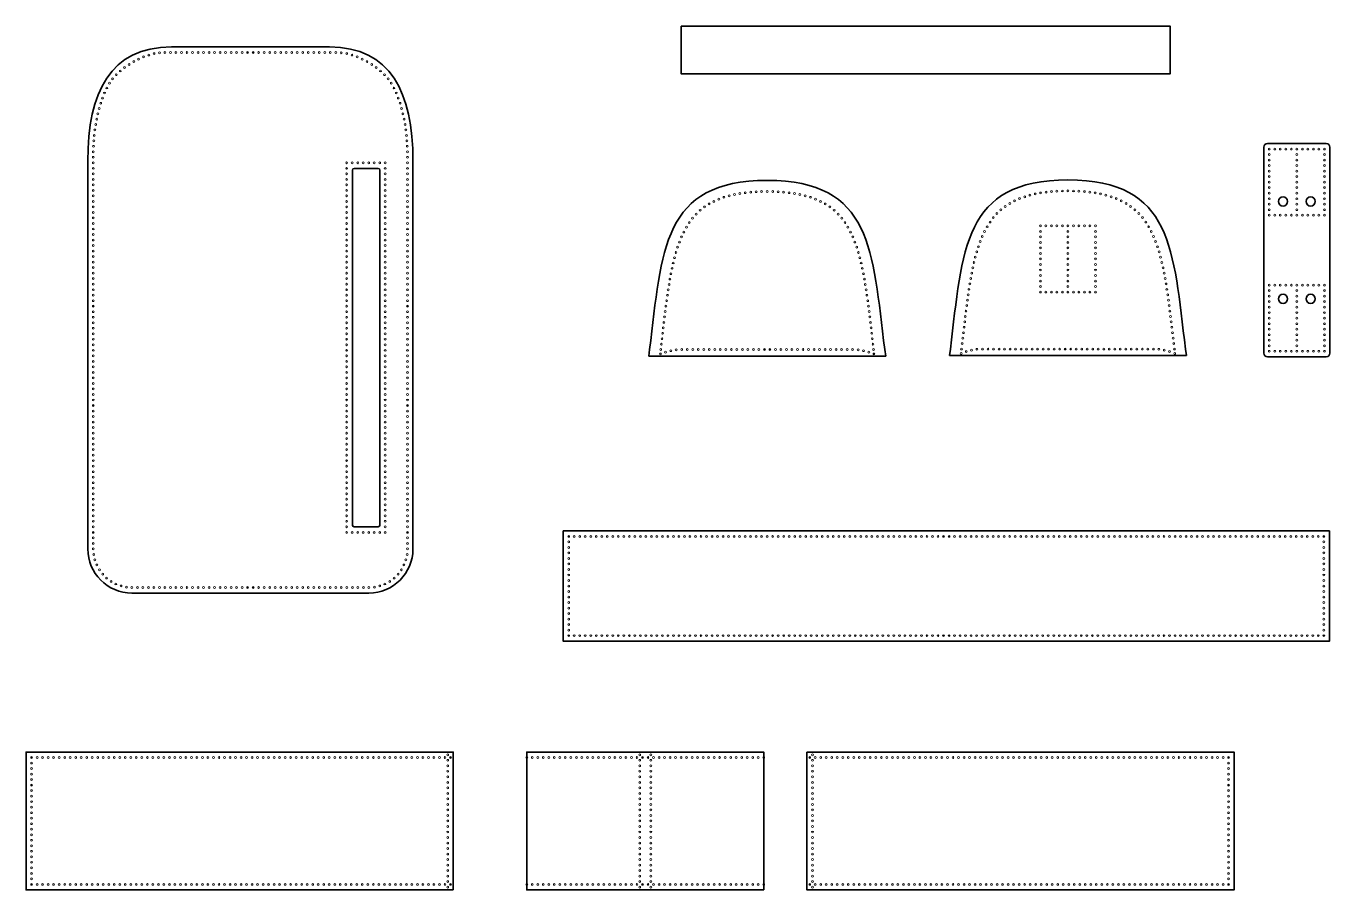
# Model space of a CAD drawing. Header units: millimetres. Extents: x -345 to 1186, y -172 to 857.
# Drawn here: x -345 to 365, y 366 to 836 of the extents above; entities that cross this region are included whole.
import ezdxf

# ---------------------------------------------------------------- set-up
doc = ezdxf.new("R2010")
doc.units = ezdxf.units.MM
doc.header["$MEASUREMENT"] = 0
doc.layers.add('Layer 1', color=7, linetype='Continuous', lineweight=0)

msp = doc.modelspace()

# ---------------------------------------------------------------- hatches: boundary and pattern name
at = {"layer": 'Layer 1', "true_color": 0xed1c24, "transparency": 33554687}
h = msp.add_hatch(color=240, dxfattribs=at)
h.dxf.hatch_style = 2
edge = h.paths.add_edge_path()
edge.add_arc((-224.06, 821.89), 0.5, 0, 360)
h = msp.add_hatch(color=240, dxfattribs=at)
h.dxf.hatch_style = 2
edge = h.paths.add_edge_path()
edge.add_arc((-221.06, 821.89), 0.5, 0, 360)
h = msp.add_hatch(color=240, dxfattribs=at)
h.dxf.hatch_style = 2
edge = h.paths.add_edge_path()
edge.add_arc((-308.06, 683.89), 0.5, 0, 360)
h = msp.add_hatch(color=240, dxfattribs=at)
h.dxf.hatch_style = 2
edge = h.paths.add_edge_path()
edge.add_arc((-137.06, 683.89), 0.5, 0, 360)
h = msp.add_hatch(color=240, dxfattribs=at)
h.dxf.hatch_style = 2
edge = h.paths.add_edge_path()
edge.add_arc((57.22, 660.31), 0.5, 0, 360)
h = msp.add_hatch(color=240, dxfattribs=at)
h.dxf.hatch_style = 2
edge = h.paths.add_edge_path()
edge.add_arc((60.22, 660.31), 0.5, 0, 360)
h = msp.add_hatch(color=240, dxfattribs=at)
h.dxf.hatch_style = 2
edge = h.paths.add_edge_path()
edge.add_arc((220.91, 660.59), 0.5, 0, 360)
h = msp.add_hatch(color=240, dxfattribs=at)
h.dxf.hatch_style = 2
edge = h.paths.add_edge_path()
edge.add_arc((223.91, 660.59), 0.5, 0, 360)
h = msp.add_hatch(color=240, dxfattribs=at)
h.dxf.hatch_style = 2
edge = h.paths.add_edge_path()
edge.add_arc((116.83, 657.92), 0.5, 0, 360)
at = {"layer": 'Layer 1', "true_color": 0x2e3192, "transparency": 33554687}
h = msp.add_hatch(color=177, dxfattribs=at)
h.dxf.hatch_style = 2
edge = h.paths.add_edge_path()
edge.add_arc((-308.06, 629.89), 0.5, 0, 360)
h = msp.add_hatch(color=177, dxfattribs=at)
h.dxf.hatch_style = 2
edge = h.paths.add_edge_path()
edge.add_arc((-137.06, 629.89), 0.5, 0, 360)
at = {"layer": 'Layer 1', "true_color": 0xed1c24, "transparency": 33554687}
h = msp.add_hatch(color=240, dxfattribs=at)
h.dxf.hatch_style = 2
edge = h.paths.add_edge_path()
edge.add_arc((-308.06, 560.89), 0.5, 0, 360)
h = msp.add_hatch(color=240, dxfattribs=at)
h.dxf.hatch_style = 2
edge = h.paths.add_edge_path()
edge.add_arc((-137.06, 560.89), 0.5, 0, 360)
h = msp.add_hatch(color=240, dxfattribs=at)
h.dxf.hatch_style = 2
edge = h.paths.add_edge_path()
edge.add_arc((-49.3, 558.7), 0.5, 0, 360)
h = msp.add_hatch(color=240, dxfattribs=at)
h.dxf.hatch_style = 2
edge = h.paths.add_edge_path()
edge.add_arc((154.7, 558.7), 0.5, 0, 360)
h = msp.add_hatch(color=240, dxfattribs=at)
h.dxf.hatch_style = 2
edge = h.paths.add_edge_path()
edge.add_arc((157.7, 558.7), 0.5, 0, 360)
h = msp.add_hatch(color=240, dxfattribs=at)
h.dxf.hatch_style = 2
edge = h.paths.add_edge_path()
edge.add_arc((361.7, 558.7), 0.5, 0, 360)
h = msp.add_hatch(color=240, dxfattribs=at)
h.dxf.hatch_style = 2
edge = h.paths.add_edge_path()
edge.add_arc((-224.06, 530.89), 0.5, 0, 360)
h = msp.add_hatch(color=240, dxfattribs=at)
h.dxf.hatch_style = 2
edge = h.paths.add_edge_path()
edge.add_arc((-221.06, 530.89), 0.5, 0, 360)
at = {"layer": 'Layer 1', "true_color": 0x00a651, "transparency": 33554687}
h = msp.add_hatch(color=114, dxfattribs=at)
h.dxf.hatch_style = 2
edge = h.paths.add_edge_path()
edge.add_arc((-49.3, 504.7), 0.5, 0, 360)
at = {"layer": 'Layer 1', "true_color": 0xed1c24, "transparency": 33554687}
h = msp.add_hatch(color=240, dxfattribs=at)
h.dxf.hatch_style = 2
edge = h.paths.add_edge_path()
edge.add_arc((154.7, 504.7), 0.5, 0, 360)
h = msp.add_hatch(color=240, dxfattribs=at)
h.dxf.hatch_style = 2
edge = h.paths.add_edge_path()
edge.add_arc((157.7, 504.7), 0.5, 0, 360)
at = {"layer": 'Layer 1', "true_color": 0x00a651, "transparency": 33554687}
h = msp.add_hatch(color=114, dxfattribs=at)
h.dxf.hatch_style = 2
edge = h.paths.add_edge_path()
edge.add_arc((361.7, 504.7), 0.5, 0, 360)
at = {"layer": 'Layer 1', "true_color": 0xed1c24, "transparency": 33554687}
h = msp.add_hatch(color=240, dxfattribs=at)
h.dxf.hatch_style = 2
edge = h.paths.add_edge_path()
edge.add_arc((-341.64, 438.41), 0.5, 0, 360)
h = msp.add_hatch(color=240, dxfattribs=at)
h.dxf.hatch_style = 2
edge = h.paths.add_edge_path()
edge.add_arc((-113.64, 438.41), 0.5, 0, 360)
h = msp.add_hatch(color=240, dxfattribs=at)
h.dxf.hatch_style = 2
edge = h.paths.add_edge_path()
edge.add_arc((-9.14, 438.41), 0.5, 0, 360)
h = msp.add_hatch(color=240, dxfattribs=at)
h.dxf.hatch_style = 2
edge = h.paths.add_edge_path()
edge.add_arc((-6.14, 438.41), 0.5, 0, 360)
h = msp.add_hatch(color=240, dxfattribs=at)
h.dxf.hatch_style = 2
edge = h.paths.add_edge_path()
edge.add_arc((81.86, 438.41), 0.5, 0, 360)
h = msp.add_hatch(color=240, dxfattribs=at)
h.dxf.hatch_style = 2
edge = h.paths.add_edge_path()
edge.add_arc((309.86, 438.41), 0.5, 0, 360)
at = {"layer": 'Layer 1', "true_color": 0x00a651, "transparency": 33554687}
h = msp.add_hatch(color=114, dxfattribs=at)
h.dxf.hatch_style = 2
edge = h.paths.add_edge_path()
edge.add_arc((-341.64, 423.41), 0.5, 0, 360)
h = msp.add_hatch(color=114, dxfattribs=at)
h.dxf.hatch_style = 2
edge = h.paths.add_edge_path()
edge.add_arc((309.86, 423.41), 0.5, 0, 360)
at = {"layer": 'Layer 1', "true_color": 0xed1c24, "transparency": 33554687}
h = msp.add_hatch(color=240, dxfattribs=at)
h.dxf.hatch_style = 2
edge = h.paths.add_edge_path()
edge.add_arc((-341.64, 369.41), 0.5, 0, 360)
h = msp.add_hatch(color=240, dxfattribs=at)
h.dxf.hatch_style = 2
edge = h.paths.add_edge_path()
edge.add_arc((-113.64, 369.41), 0.5, 0, 360)
h = msp.add_hatch(color=240, dxfattribs=at)
h.dxf.hatch_style = 2
edge = h.paths.add_edge_path()
edge.add_arc((-9.14, 369.41), 0.5, 0, 360)
h = msp.add_hatch(color=240, dxfattribs=at)
h.dxf.hatch_style = 2
edge = h.paths.add_edge_path()
edge.add_arc((-6.14, 369.41), 0.5, 0, 360)
h = msp.add_hatch(color=240, dxfattribs=at)
h.dxf.hatch_style = 2
edge = h.paths.add_edge_path()
edge.add_arc((81.86, 369.41), 0.5, 0, 360)
h = msp.add_hatch(color=240, dxfattribs=at)
h.dxf.hatch_style = 2
edge = h.paths.add_edge_path()
edge.add_arc((309.86, 369.41), 0.5, 0, 360)

# ---------------------------------------------------------------- linework, layer by layer
at = {"layer": 'Layer 1', "color": 250, "lineweight": 35, "true_color": 0x231f20}
for p, q in [((-265.56, 824.89), (-222.56, 824.89)), ((-179.56, 824.89), (-222.56, 824.89)), ((-311.06, 762.79), (-311.06, 632.89)), ((-134.06, 762.79), (-134.06, 632.89)), ((-5.28, 660.31), (-5.78, 656.72)), ((122.71, 660.31), (123.22, 656.72)), ((158.41, 660.59), (157.91, 657.01)), ((286.41, 660.59), (286.91, 657.01)), ((-5.78, 656.72), (123.22, 656.72)), ((157.91, 657.01), (286.91, 657.01)), ((-311.06, 632.89), (-311.06, 551.89)), ((-134.06, 632.89), (-134.06, 551.89)), ((-287.06, 527.89), (-245.06, 527.89)), ((-245.06, 527.89), (-222.56, 527.89)), ((-200.06, 527.89), (-222.56, 527.89)), ((-158.06, 527.89), (-200.06, 527.89))]:
    msp.add_line(p, q, dxfattribs=at)
for points in [[(11.97, 836.26), (277.97, 836.26), (277.97, 810.26), (11.97, 810.26)], [(-112.14, 366.41), (-344.64, 366.41), (-344.64, 441.41), (-112.14, 441.41)], [(56.86, 366.41), (-72.14, 366.41), (-72.14, 441.41), (56.86, 441.41)], [(80.36, 441.41), (312.86, 441.41), (312.86, 366.41), (80.36, 366.41)]]:
    msp.add_lwpolyline(points, close=True, dxfattribs=at)
for points in [[(156.2, 561.7), (-52.3, 561.7), (-52.3, 501.7), (156.2, 501.7)], [(156.2, 501.7), (364.7, 501.7), (364.7, 561.7), (156.2, 561.7)]]:
    msp.add_lwpolyline(points, dxfattribs=at)
at = {"layer": 'Layer 1', "color": 250, "lineweight": 9, "true_color": 0x231f20}
for centre in [(-286.04, 816.93), (-283.4, 818.3), (-280.68, 819.5), (-277.87, 820.51), (-275, 821.28), (-272.06, 821.76), (-269.06, 821.89), (-266.06, 821.89), (-263.06, 821.89), (-260.06, 821.89), (-257.06, 821.89), (-254.06, 821.89), (-251.06, 821.89), (-248.06, 821.89), (-245.06, 821.89), (-242.06, 821.89), (-239.06, 821.89), (-236.06, 821.89), (-233.06, 821.89), (-230.06, 821.89), (-227.06, 821.89), (-224.06, 821.89), (-221.06, 821.89), (-218.06, 821.89), (-215.06, 821.89), (-212.06, 821.89), (-209.06, 821.89), (-206.06, 821.89), (-203.06, 821.89), (-200.06, 821.89), (-197.06, 821.89), (-194.06, 821.89), (-191.06, 821.89), (-188.06, 821.89), (-185.06, 821.89), (-182.06, 821.89), (-179.06, 821.89), (-176.06, 821.89), (-173.06, 821.76), (-170.12, 821.28), (-167.25, 820.51), (-164.45, 819.5), (-161.72, 818.3), (-159.08, 816.93), (-295.52, 809.8), (-293.36, 811.83), (-291.03, 813.69), (-288.59, 815.39), (-156.53, 815.39), (-154.09, 813.69), (-151.76, 811.83), (-149.6, 809.8), (-300.72, 802.58), (-299.27, 805.18), (-297.53, 807.58), (-147.6, 807.58), (-145.86, 805.18), (-144.4, 802.58), (-303.06, 797.11), (-301.97, 799.87), (-143.15, 799.87), (-142.06, 797.11), (-305.59, 788.54), (-304.86, 791.44), (-304.02, 794.29), (-141.1, 794.29), (-140.26, 791.44), (-139.53, 788.54), (-306.75, 782.71), (-306.22, 785.64), (-138.91, 785.64), (-138.37, 782.71), (-307.78, 773.84), (-307.53, 776.8), (-307.18, 779.76), (-137.94, 779.76), (-137.59, 776.8), (-137.34, 773.84), (-308.06, 767.89), (-307.96, 770.87), (-137.16, 770.87), (-137.06, 767.89), (332.01, 769.39), (332.01, 769.39), (332.01, 766.39), (335.01, 769.39), (338.01, 769.39), (341.01, 769.39), (344.01, 769.39), (347.01, 769.39), (347.01, 769.39), (347.01, 766.39), (350.01, 769.39), (353.01, 769.39), (356.01, 769.39), (359.01, 769.39), (362.01, 769.39), (362.01, 769.39), (362.01, 766.39), (-308.06, 764.89), (-308.06, 761.89), (-308.06, 758.89), (-170.16, 761.89), (-170.16, 758.89), (-167.16, 761.89), (-164.16, 761.89), (-161.16, 761.89), (-158.16, 761.89), (-155.15, 761.89), (-152.15, 761.89), (-149.16, 758.89), (-149.16, 761.89), (-137.06, 764.89), (-137.06, 761.89), (-137.06, 758.89), (332.01, 763.39), (332.01, 760.39), (347.01, 763.39), (347.01, 760.39), (362.01, 763.39), (362.01, 760.39), (-308.06, 755.89), (-308.06, 752.89), (-170.16, 755.89), (-170.16, 752.89), (-149.16, 755.89), (-149.16, 752.89), (-137.06, 755.89), (-137.06, 752.89), (332.01, 757.39), (332.01, 754.39), (347.01, 757.39), (347.01, 754.39), (362.01, 757.39), (362.01, 754.39), (-308.06, 749.89), (-308.06, 746.89), (-170.16, 749.89), (-170.16, 746.89), (-149.16, 749.89), (-149.16, 746.89), (-137.06, 749.89), (-137.06, 746.89), (40.94, 744.66), (43.87, 745.2), (46.81, 745.64), (49.77, 745.94), (52.73, 746.16), (55.7, 746.27), (58.72, 746.32), (58.72, 746.32), (61.73, 746.27), (64.7, 746.16), (67.66, 745.94), (70.63, 745.64), (73.56, 745.2), (76.49, 744.66), (204.63, 744.95), (207.56, 745.49), (210.5, 745.92), (213.46, 746.23), (216.42, 746.44), (219.39, 746.56), (222.41, 746.61), (222.41, 746.61), (225.42, 746.56), (228.39, 746.44), (231.36, 746.23), (234.32, 745.92), (237.26, 745.49), (240.18, 744.95), (332.01, 751.39), (332.01, 748.39), (332.01, 745.39), (347.01, 751.39), (347.01, 748.39), (347.01, 745.39), (362.01, 751.39), (362.01, 748.39), (362.01, 745.39), (-308.06, 743.89), (-308.06, 740.89), (-308.06, 737.89), (-170.16, 743.89), (-170.16, 740.89), (-170.16, 737.89), (-149.16, 743.89), (-149.16, 740.89), (-149.16, 737.89), (-137.06, 743.89), (-137.06, 740.89), (-137.06, 737.89), (24.58, 737.89), (27.07, 739.51), (29.69, 740.92), (32.4, 742.13), (35.19, 743.13), (38.05, 743.98), (79.38, 743.98), (82.24, 743.13), (85.03, 742.13), (87.75, 740.92), (90.36, 739.51), (92.85, 737.89), (188.27, 738.17), (190.76, 739.8), (193.38, 741.21), (196.1, 742.41), (198.89, 743.42), (201.74, 744.26), (243.07, 744.26), (245.93, 743.42), (248.72, 742.41), (251.44, 741.21), (254.05, 739.8), (256.54, 738.17), (332.01, 742.39), (332.01, 739.39), (347.01, 742.39), (347.01, 739.39), (362.01, 742.39), (362.01, 739.39), (-308.06, 734.89), (-308.06, 731.89), (-170.16, 734.89), (-170.16, 731.89), (-149.16, 734.89), (-149.16, 731.89), (-137.06, 734.89), (-137.06, 731.89), (18.11, 731.78), (20.08, 734.01), (22.24, 736.05), (95.19, 736.05), (97.35, 734.01), (99.32, 731.78), (181.81, 732.07), (183.77, 734.3), (185.94, 736.34), (258.88, 736.34), (261.04, 734.3), (263.01, 732.07), (332.01, 736.39), (332.01, 733.39), (332.01, 733.39), (335.01, 733.39), (338.01, 733.39), (341.01, 733.39), (344.01, 733.39), (347.01, 736.39), (347.01, 733.39), (347.01, 733.39), (350.01, 733.39), (353.01, 733.39), (356.01, 733.39), (359.01, 733.39), (362.01, 736.39), (362.01, 733.39), (362.01, 733.39), (-308.06, 728.89), (-308.06, 725.89), (-170.16, 728.89), (-170.16, 725.89), (-149.16, 728.89), (-149.16, 725.89), (-137.06, 728.89), (-137.06, 725.89), (13.35, 724.25), (14.77, 726.87), (16.35, 729.38), (101.08, 729.38), (102.66, 726.87), (104.08, 724.25), (177.04, 724.54), (178.46, 727.16), (180.04, 729.67), (207.41, 727.59), (207.41, 727.59), (207.41, 724.59), (210.41, 727.59), (213.41, 727.59), (216.41, 727.59), (219.41, 727.59), (222.41, 727.59), (222.41, 727.59), (222.41, 724.59), (225.41, 727.59), (228.41, 727.59), (231.41, 727.59), (234.41, 727.59), (237.41, 727.59), (237.41, 727.59), (237.41, 724.59), (264.77, 729.67), (266.35, 727.16), (267.78, 724.54), (-308.06, 722.89), (-308.06, 719.89), (-308.06, 716.89), (-170.16, 722.89), (-170.16, 719.89), (-170.16, 716.89), (-149.16, 722.89), (-149.16, 719.89), (-149.16, 716.89), (-137.06, 722.89), (-137.06, 719.89), (-137.06, 716.89), (10.98, 718.8), (12.09, 721.56), (105.34, 721.56), (106.45, 718.8), (173.67, 716.28), (174.67, 719.09), (175.79, 721.84), (207.41, 721.59), (207.41, 718.59), (222.41, 721.59), (222.41, 718.6), (237.41, 721.59), (237.41, 718.59), (269.03, 721.84), (270.14, 719.09), (271.14, 716.28), (-308.06, 713.89), (-308.06, 710.89), (-170.16, 713.89), (-170.16, 710.89), (-149.16, 713.89), (-149.16, 710.89), (-137.06, 713.89), (-137.06, 710.89), (8.3, 710.29), (9.09, 713.15), (9.98, 715.99), (107.45, 715.99), (108.34, 713.15), (109.13, 710.29), (171.99, 710.58), (172.78, 713.44), (207.41, 715.59), (207.41, 712.59), (207.41, 709.59), (222.41, 715.6), (222.41, 712.6), (222.41, 709.6), (237.41, 715.59), (237.41, 712.59), (237.41, 709.59), (272.03, 713.44), (272.82, 710.58), (-308.06, 707.89), (-308.06, 704.89), (-170.16, 707.89), (-170.16, 704.89), (-149.16, 707.89), (-149.16, 704.89), (-137.06, 707.89), (-137.06, 704.89), (6.94, 704.5), (7.58, 707.4), (109.85, 707.4), (110.49, 704.5), (170.63, 704.79), (171.28, 707.69), (207.41, 706.59), (207.41, 703.6), (222.41, 706.6), (222.41, 703.6), (237.41, 706.59), (237.41, 703.6), (273.54, 707.69), (274.19, 704.79), (-308.06, 701.89), (-308.06, 698.89), (-308.06, 695.89), (-170.16, 701.89), (-170.16, 698.89), (-170.16, 695.89), (-149.16, 701.89), (-149.16, 698.89), (-149.16, 695.89), (-137.06, 701.89), (-137.06, 698.89), (-137.06, 695.89), (5.31, 695.73), (5.8, 698.66), (6.35, 701.58), (111.09, 701.58), (111.63, 698.66), (112.12, 695.73), (169, 696.02), (169.49, 698.95), (170.04, 701.87), (207.41, 700.6), (207.41, 697.6), (222.41, 700.6), (222.41, 697.6), (237.41, 700.6), (237.41, 697.6), (274.78, 701.87), (275.32, 698.95), (275.81, 696.02), (332.01, 695.39), (332.01, 695.39), (335.01, 695.39), (338.01, 695.39), (341.01, 695.39), (344.01, 695.39), (347.01, 695.39), (347.01, 695.39), (350.01, 695.39), (353.01, 695.39), (356.01, 695.39), (359.01, 695.39), (362.01, 695.39), (362.01, 695.39), (-308.06, 692.89), (-308.06, 689.89), (-170.16, 692.89), (-170.16, 689.89), (-149.16, 692.89), (-149.16, 689.89), (-137.06, 692.89), (-137.06, 689.89), (4.41, 689.84), (4.84, 692.78), (112.59, 692.78), (113.02, 689.84), (168.1, 690.13), (168.53, 693.07), (207.41, 694.6), (207.41, 691.6), (207.41, 691.59), (210.41, 691.59), (213.41, 691.59), (216.41, 691.59), (219.41, 691.59), (222.41, 694.6), (222.41, 691.6), (222.41, 691.59), (225.41, 691.59), (228.41, 691.59), (231.41, 691.59), (234.41, 691.59), (237.41, 694.6), (237.41, 691.6), (237.41, 691.59), (276.28, 693.07), (276.71, 690.13), (332.01, 692.39), (332.01, 689.39), (347.01, 692.39), (347.01, 689.39), (362.01, 692.39), (362.01, 689.39), (-308.06, 686.89), (-308.06, 683.89), (-308.06, 680.89), (-170.16, 686.89), (-170.16, 683.89), (-170.16, 680.89), (-149.16, 686.89), (-149.16, 683.89), (-149.16, 680.89), (-137.06, 686.89), (-137.06, 683.89), (-137.06, 680.89), (3.24, 680.99), (3.62, 683.95), (4.01, 686.9), (113.43, 686.9), (113.81, 683.95), (114.19, 680.99), (166.93, 681.28), (167.31, 684.23), (167.7, 687.18), (277.12, 687.18), (277.51, 684.23), (277.88, 681.28), (332.01, 686.39), (332.01, 683.39), (347.01, 686.39), (347.01, 683.39), (362.01, 686.39), (362.01, 683.39), (-308.06, 677.89), (-308.06, 674.89), (-170.16, 677.89), (-170.16, 674.89), (-149.16, 677.89), (-149.16, 674.89), (-137.06, 677.89), (-137.06, 674.89), (2.53, 675.09), (2.88, 678.04), (114.55, 678.04), (114.9, 675.09), (166.22, 675.37), (166.57, 678.32), (278.25, 678.32), (278.59, 675.37), (332.01, 680.39), (332.01, 677.39), (332.01, 674.39), (347.01, 680.39), (347.01, 677.39), (347.01, 674.39), (362.01, 680.39), (362.01, 677.39), (362.01, 674.39), (-308.06, 671.89), (-308.06, 668.89), (-170.16, 671.89), (-170.16, 668.89), (-149.16, 671.89), (-149.16, 668.89), (-137.06, 671.89), (-137.06, 668.89), (1.83, 669.18), (2.18, 672.13), (115.25, 672.13), (115.6, 669.18), (165.52, 669.47), (165.87, 672.42), (278.94, 672.42), (279.29, 669.47), (332.01, 671.39), (332.01, 668.39), (347.01, 671.39), (347.01, 668.39), (362.01, 671.39), (362.01, 668.39), (-308.06, 665.89), (-308.06, 662.89), (-308.06, 659.89), (-170.16, 665.89), (-170.16, 662.89), (-170.16, 659.89), (-149.16, 665.89), (-149.16, 662.89), (-149.16, 659.89), (-137.06, 665.89), (-137.06, 662.89), (-137.06, 659.89), (0.76, 660.31), (1.12, 663.27), (1.48, 666.21), (6.28, 659.69), (9.22, 660.18), (12.22, 660.31), (15.22, 660.31), (18.22, 660.31), (21.22, 660.31), (24.22, 660.31), (27.22, 660.31), (30.22, 660.31), (33.22, 660.31), (36.22, 660.31), (39.22, 660.31), (42.22, 660.31), (45.22, 660.31), (48.22, 660.31), (51.22, 660.31), (54.22, 660.31), (57.22, 660.31), (60.22, 660.31), (63.22, 660.31), (66.22, 660.31), (69.22, 660.31), (72.22, 660.31), (75.22, 660.31), (78.22, 660.31), (81.22, 660.31), (84.22, 660.31), (87.22, 660.31), (90.22, 660.31), (93.22, 660.31), (96.22, 660.31), (99.22, 660.31), (102.22, 660.31), (105.22, 660.31), (108.21, 660.18), (111.16, 659.69), (115.95, 666.21), (116.31, 663.27), (116.67, 660.31), (164.46, 660.59), (164.82, 663.55), (165.17, 666.5), (169.97, 659.98), (172.91, 660.46), (175.91, 660.59), (178.91, 660.59), (181.91, 660.59), (184.91, 660.59), (187.91, 660.59), (190.91, 660.59), (193.91, 660.59), (196.91, 660.59), (199.91, 660.59), (202.91, 660.59), (205.91, 660.59), (208.91, 660.59), (211.91, 660.59), (214.91, 660.59), (217.91, 660.59), (220.91, 660.59), (223.91, 660.59), (226.91, 660.59), (229.91, 660.59), (232.91, 660.59), (235.91, 660.59), (238.91, 660.59), (241.91, 660.59), (244.91, 660.59), (247.91, 660.59), (250.91, 660.59), (253.91, 660.59), (256.91, 660.59), (259.91, 660.59), (262.91, 660.59), (265.91, 660.59), (268.91, 660.59), (271.91, 660.46), (274.85, 659.98), (279.65, 666.5), (280, 663.55), (280.36, 660.59), (332.01, 665.39), (332.01, 662.39), (347.01, 665.39), (347.01, 662.39), (362.01, 665.39), (362.01, 662.39), (-308.06, 656.89), (-308.06, 653.89), (-170.16, 656.89), (-170.16, 653.89), (-149.16, 656.89), (-149.16, 653.89), (-137.06, 656.89), (-137.06, 653.89), (0.6, 657.92), (0.6, 657.92), (3.41, 658.93), (114.03, 658.93), (116.83, 657.92), (116.83, 657.92), (164.29, 658.2), (164.29, 658.2), (167.1, 659.21), (277.72, 659.21), (280.52, 658.2), (280.52, 658.2), (332.01, 659.39), (332.01, 659.39), (335.01, 659.39), (338.01, 659.39), (341.01, 659.39), (344.01, 659.39), (347.01, 659.39), (347.01, 659.39), (350.01, 659.39), (353.01, 659.39), (356.01, 659.39), (359.01, 659.39), (362.01, 659.39), (362.01, 659.39), (-308.06, 650.89), (-308.06, 647.89), (-170.16, 650.89), (-170.16, 647.89), (-149.16, 650.89), (-149.16, 647.89), (-137.06, 650.89), (-137.06, 647.89), (-308.06, 644.89), (-308.06, 641.89), (-308.06, 638.89), (-170.16, 644.89), (-170.16, 641.89), (-170.16, 638.89), (-149.16, 644.89), (-149.16, 641.89), (-149.16, 638.89), (-137.06, 644.89), (-137.06, 641.89), (-137.06, 638.89), (-308.06, 635.89), (-308.06, 632.89), (-170.16, 635.89), (-170.16, 632.89), (-149.16, 635.89), (-149.16, 632.89), (-137.06, 635.89), (-137.06, 632.89), (-308.06, 629.89), (-308.06, 626.89), (-170.16, 629.89), (-170.16, 626.89), (-149.16, 629.89), (-149.16, 626.89), (-137.06, 629.89), (-137.06, 626.89), (-308.06, 623.89), (-308.06, 620.89), (-308.06, 617.89), (-170.16, 623.89), (-170.16, 620.89), (-170.16, 617.89), (-149.16, 623.89), (-149.16, 620.89), (-149.16, 617.89), (-137.06, 623.89), (-137.06, 620.89), (-137.06, 617.89), (-308.06, 614.89), (-308.06, 611.89), (-170.16, 614.89), (-170.16, 611.89), (-149.16, 614.89), (-149.16, 611.89), (-137.06, 614.89), (-137.06, 611.89), (-308.06, 608.89), (-308.06, 605.89), (-308.06, 602.89), (-170.16, 608.89), (-170.16, 605.89), (-170.16, 602.89), (-149.16, 608.89), (-149.16, 605.89), (-149.16, 602.89), (-137.06, 608.89), (-137.06, 605.89), (-137.06, 602.89), (-308.06, 599.89), (-308.06, 596.89), (-170.16, 599.89), (-170.16, 596.89), (-149.16, 599.89), (-149.16, 596.89), (-137.06, 599.89), (-137.06, 596.89), (-308.06, 593.89), (-308.06, 590.89), (-170.16, 593.89), (-170.16, 590.89), (-149.16, 593.89), (-149.16, 590.89), (-137.06, 593.89), (-137.06, 590.89), (-308.06, 587.89), (-308.06, 584.89), (-308.06, 581.89), (-170.16, 587.89), (-170.16, 584.89), (-170.16, 581.89), (-149.16, 587.89), (-149.16, 584.89), (-149.16, 581.89), (-137.06, 587.89), (-137.06, 584.89), (-137.06, 581.89), (-308.06, 578.89), (-308.06, 575.89), (-170.16, 578.9), (-170.16, 575.9), (-149.16, 578.9), (-149.16, 575.9), (-137.06, 578.89), (-137.06, 575.89), (-308.06, 572.89), (-308.06, 569.89), (-170.16, 572.9), (-170.16, 569.9), (-149.16, 572.9), (-149.16, 569.9), (-137.06, 572.89), (-137.06, 569.89), (-308.06, 566.89), (-308.06, 563.89), (-308.06, 560.89), (-170.16, 566.9), (-170.16, 563.9), (-170.16, 560.89), (-167.16, 560.89), (-164.16, 560.89), (-161.16, 560.89), (-158.16, 560.89), (-155.15, 560.89), (-152.15, 560.89), (-149.16, 566.9), (-149.16, 563.9), (-149.16, 560.89), (-137.06, 566.89), (-137.06, 563.89), (-137.06, 560.89), (-308.06, 557.89), (-308.06, 554.89), (-137.06, 557.89), (-137.06, 554.89), (-49.3, 558.7), (-49.3, 558.7), (-49.3, 555.7), (-46.3, 558.7), (-43.3, 558.7), (-40.3, 558.7), (-37.3, 558.7), (-34.3, 558.7), (-31.3, 558.7), (-28.3, 558.7), (-25.3, 558.7), (-22.3, 558.7), (-19.3, 558.7), (-16.3, 558.7), (-13.3, 558.7), (-10.3, 558.7), (-7.3, 558.7), (-4.3, 558.7), (-1.3, 558.7), (1.7, 558.7), (4.7, 558.7), (7.7, 558.7), (10.7, 558.7), (13.7, 558.7), (16.7, 558.7), (19.7, 558.7), (22.7, 558.7), (25.7, 558.7), (28.7, 558.7), (31.7, 558.7), (34.7, 558.7), (37.7, 558.7), (40.7, 558.7), (43.7, 558.7), (46.7, 558.7), (49.7, 558.7), (52.7, 558.7), (55.7, 558.7), (58.7, 558.7), (61.7, 558.7), (64.7, 558.7), (67.7, 558.7), (70.7, 558.7), (73.7, 558.7), (76.7, 558.7), (79.7, 558.7), (82.7, 558.7), (85.7, 558.7), (88.7, 558.7), (91.7, 558.7), (94.7, 558.7), (97.7, 558.7), (100.7, 558.7), (103.7, 558.7), (106.7, 558.7), (109.7, 558.7), (112.7, 558.7), (115.7, 558.7), (118.7, 558.7), (121.7, 558.7), (124.7, 558.7), (127.7, 558.7), (130.7, 558.7), (133.7, 558.7), (136.7, 558.7), (139.7, 558.7), (142.7, 558.7), (145.7, 558.7), (148.7, 558.7), (151.7, 558.7), (154.7, 558.7), (157.7, 558.7), (160.7, 558.7), (163.7, 558.7), (166.7, 558.7), (169.7, 558.7), (172.7, 558.7), (175.7, 558.7), (178.7, 558.7), (181.7, 558.7), (184.7, 558.7), (187.7, 558.7), (190.7, 558.7), (193.7, 558.7), (196.7, 558.7), (199.7, 558.7), (202.7, 558.7), (205.7, 558.7), (208.7, 558.7), (211.7, 558.7), (214.7, 558.7), (217.7, 558.7), (220.7, 558.7), (223.7, 558.7), (226.7, 558.7), (229.7, 558.7), (232.7, 558.7), (235.7, 558.7), (238.7, 558.7), (241.7, 558.7), (244.7, 558.7), (247.7, 558.7), (250.7, 558.7), (253.7, 558.7), (256.7, 558.7), (259.7, 558.7), (262.7, 558.7), (265.7, 558.7), (268.7, 558.7), (271.7, 558.7), (274.7, 558.7), (277.7, 558.7), (280.7, 558.7), (283.7, 558.7), (286.7, 558.7), (289.7, 558.7), (292.7, 558.7), (295.7, 558.7), (298.7, 558.7), (301.7, 558.7), (304.7, 558.7), (307.7, 558.7), (310.7, 558.7), (313.7, 558.7), (316.7, 558.7), (319.7, 558.7), (322.7, 558.7), (325.7, 558.7), (328.7, 558.7), (331.7, 558.7), (334.7, 558.7), (337.7, 558.7), (340.7, 558.7), (343.7, 558.7), (346.7, 558.7), (349.7, 558.7), (352.7, 558.7), (355.7, 558.7), (358.7, 558.7), (361.7, 558.7), (361.7, 558.7), (361.7, 555.7), (-308.06, 551.89), (-137.06, 551.89), (-49.3, 552.7), (-49.3, 549.7), (-49.3, 546.7), (361.7, 552.7), (361.7, 549.7), (361.7, 546.7), (-49.3, 543.7), (-49.3, 540.7), (361.7, 543.7), (361.7, 540.7), (-49.3, 537.7), (-49.3, 534.7), (361.7, 537.7), (361.7, 534.7), (-287.06, 530.89), (-284.06, 530.89), (-281.06, 530.89), (-278.06, 530.89), (-275.06, 530.89), (-272.06, 530.89), (-269.06, 530.89), (-266.06, 530.89), (-263.06, 530.89), (-260.06, 530.89), (-257.06, 530.89), (-254.06, 530.89), (-251.06, 530.89), (-248.06, 530.89), (-245.06, 530.89), (-242.06, 530.89), (-239.06, 530.89), (-236.06, 530.89), (-233.06, 530.89), (-230.06, 530.89), (-227.06, 530.89), (-224.06, 530.89), (-221.06, 530.89), (-218.06, 530.89), (-215.06, 530.89), (-212.06, 530.89), (-209.06, 530.89), (-206.06, 530.89), (-203.06, 530.89), (-200.06, 530.89), (-197.06, 530.89), (-194.06, 530.89), (-191.06, 530.89), (-188.06, 530.89), (-185.06, 530.89), (-182.06, 530.89), (-179.06, 530.89), (-176.06, 530.89), (-173.06, 530.89), (-170.06, 530.89), (-167.06, 530.89), (-164.06, 530.89), (-161.06, 530.89), (-158.06, 530.89), (-49.3, 531.7), (-49.3, 528.7), (-49.3, 525.7), (361.7, 531.7), (361.7, 528.7), (361.7, 525.7), (-49.3, 522.7), (-49.3, 519.7), (361.7, 522.7), (361.7, 519.7), (-49.3, 516.7), (-49.3, 513.7), (-49.3, 510.7), (361.7, 516.7), (361.7, 513.7), (361.7, 510.7), (-49.3, 507.7), (-49.3, 504.7), (-49.3, 504.7), (-46.3, 504.7), (-43.3, 504.7), (-40.3, 504.7), (-37.3, 504.7), (-34.3, 504.7), (-31.3, 504.7), (-28.3, 504.7), (-25.3, 504.7), (-22.3, 504.7), (-19.3, 504.7), (-16.3, 504.7), (-13.3, 504.7), (-10.3, 504.7), (-7.3, 504.7), (-4.3, 504.7), (-1.3, 504.7), (1.7, 504.7), (4.7, 504.7), (7.7, 504.7), (10.7, 504.7), (13.7, 504.7), (16.7, 504.7), (19.7, 504.7), (22.7, 504.7), (25.7, 504.7), (28.7, 504.7), (31.7, 504.7), (34.7, 504.7), (37.7, 504.7), (40.7, 504.7), (43.7, 504.7), (46.7, 504.7), (49.7, 504.7), (52.7, 504.7), (55.7, 504.7), (58.7, 504.7), (61.7, 504.7), (64.7, 504.7), (67.7, 504.7), (70.7, 504.7), (73.7, 504.7), (76.7, 504.7), (79.7, 504.7), (82.7, 504.7), (85.7, 504.7), (88.7, 504.7), (91.7, 504.7), (94.7, 504.7), (97.7, 504.7), (100.7, 504.7), (103.7, 504.7), (106.7, 504.7), (109.7, 504.7), (112.7, 504.7), (115.7, 504.7), (118.7, 504.7), (121.7, 504.7), (124.7, 504.7), (127.7, 504.7), (130.7, 504.7), (133.7, 504.7), (136.7, 504.7), (139.7, 504.7), (142.7, 504.7), (145.7, 504.7), (148.7, 504.7), (151.7, 504.7), (154.7, 504.7), (157.7, 504.7), (160.7, 504.7), (163.7, 504.7), (166.7, 504.7), (169.7, 504.7), (172.7, 504.7), (175.7, 504.7), (178.7, 504.7), (181.7, 504.7), (184.7, 504.7), (187.7, 504.7), (190.7, 504.7), (193.7, 504.7), (196.7, 504.7), (199.7, 504.7), (202.7, 504.7), (205.7, 504.7), (208.7, 504.7), (211.7, 504.7), (214.7, 504.7), (217.7, 504.7), (220.7, 504.7), (223.7, 504.7), (226.7, 504.7), (229.7, 504.7), (232.7, 504.7), (235.7, 504.7), (238.7, 504.7), (241.7, 504.7), (244.7, 504.7), (247.7, 504.7), (250.7, 504.7), (253.7, 504.7), (256.7, 504.7), (259.7, 504.7), (262.7, 504.7), (265.7, 504.7), (268.7, 504.7), (271.7, 504.7), (274.7, 504.7), (277.7, 504.7), (280.7, 504.7), (283.7, 504.7), (286.7, 504.7), (289.7, 504.7), (292.7, 504.7), (295.7, 504.7), (298.7, 504.7), (301.7, 504.7), (304.7, 504.7), (307.7, 504.7), (310.7, 504.7), (313.7, 504.7), (316.7, 504.7), (319.7, 504.7), (322.7, 504.7), (325.7, 504.7), (328.7, 504.7), (331.7, 504.7), (334.7, 504.7), (337.7, 504.7), (340.7, 504.7), (343.7, 504.7), (346.7, 504.7), (349.7, 504.7), (352.7, 504.7), (355.7, 504.7), (358.7, 504.7), (361.7, 507.7), (361.7, 504.7), (361.7, 504.7), (-115.14, 439.91), (-10.64, 439.91), (-4.64, 439.91), (83.36, 439.91), (-341.64, 438.41), (-341.64, 438.41), (-341.64, 435.41), (-341.64, 432.41), (-338.64, 438.41), (-335.64, 438.41), (-332.64, 438.41), (-329.64, 438.41), (-326.64, 438.41), (-323.64, 438.41), (-320.64, 438.41), (-317.64, 438.41), (-314.64, 438.41), (-311.64, 438.41), (-308.64, 438.41), (-305.64, 438.41), (-302.64, 438.41), (-299.64, 438.41), (-296.64, 438.41), (-293.64, 438.41), (-290.64, 438.41), (-287.64, 438.41), (-284.64, 438.41), (-281.64, 438.41), (-278.64, 438.41), (-275.64, 438.41), (-272.64, 438.41), (-269.64, 438.41), (-266.64, 438.41), (-263.64, 438.41), (-260.64, 438.41), (-257.64, 438.41), (-254.64, 438.41), (-251.64, 438.41), (-248.64, 438.41), (-245.64, 438.41), (-242.64, 438.41), (-239.64, 438.41), (-236.64, 438.41), (-233.64, 438.41), (-230.64, 438.41), (-227.64, 438.41), (-224.64, 438.41), (-221.64, 438.41), (-218.64, 438.41), (-215.64, 438.41), (-212.64, 438.41), (-209.64, 438.41), (-176.64, 438.41), (-173.64, 438.41), (-170.64, 438.41), (-167.64, 438.41), (-164.64, 438.41), (-161.64, 438.41), (-158.64, 438.41), (-155.64, 438.41), (-152.64, 438.41), (-149.64, 438.41), (-146.64, 438.41), (-143.64, 438.41), (-140.64, 438.41), (-137.64, 438.41), (-134.64, 438.41), (-131.64, 438.41), (-128.64, 438.41), (-125.64, 438.41), (-122.64, 438.41), (-119.64, 438.41), (-116.64, 438.41), (-115.14, 436.91), (-115.14, 433.91), (-113.64, 438.41), (-72.14, 438.41), (-69.14, 438.41), (-66.14, 438.41), (-63.14, 438.41), (-60.14, 438.41), (-57.14, 438.41), (-54.14, 438.41), (-51.14, 438.41), (-48.14, 438.41), (-45.14, 438.41), (-42.14, 438.41), (-39.14, 438.41), (-36.14, 438.41), (-33.14, 438.41), (-30.14, 438.41), (-27.14, 438.41), (-24.14, 438.41), (-21.14, 438.41), (-18.14, 438.41), (-15.14, 438.41), (-12.14, 438.41), (-10.64, 436.91), (-10.64, 433.91), (-9.14, 438.41), (-6.14, 438.41), (-4.64, 436.91), (-4.64, 433.91), (-3.14, 438.41), (-0.14, 438.41), (2.86, 438.41), (5.86, 438.41), (8.86, 438.41), (11.86, 438.41), (14.86, 438.41), (17.86, 438.41), (20.86, 438.41), (23.86, 438.41), (26.86, 438.41), (29.86, 438.41), (32.86, 438.41), (35.86, 438.41), (38.86, 438.41), (41.86, 438.41), (44.86, 438.41), (47.86, 438.41), (50.86, 438.41), (53.86, 438.41), (56.85, 438.41), (81.86, 438.41), (83.36, 436.91), (83.36, 433.91), (84.86, 438.41), (87.86, 438.41), (90.86, 438.41), (93.86, 438.41), (96.86, 438.41), (99.86, 438.41), (102.86, 438.41), (105.86, 438.41), (108.86, 438.41), (111.86, 438.41), (114.86, 438.41), (117.86, 438.41), (120.86, 438.41), (123.86, 438.41), (126.86, 438.41), (129.86, 438.41), (132.86, 438.41), (135.86, 438.41), (138.86, 438.41), (141.86, 438.41), (144.86, 438.41), (177.86, 438.41), (180.86, 438.41), (183.86, 438.41), (186.86, 438.41), (189.86, 438.41), (192.86, 438.41), (195.86, 438.41), (198.86, 438.41), (201.86, 438.41), (204.86, 438.41), (207.86, 438.41), (210.86, 438.41), (213.86, 438.41), (216.86, 438.41), (219.86, 438.41), (222.86, 438.41), (225.86, 438.41), (228.86, 438.41), (231.86, 438.41), (234.86, 438.41), (237.86, 438.41), (240.86, 438.41), (243.86, 438.41), (246.86, 438.41), (249.86, 438.41), (252.86, 438.41), (255.86, 438.41), (258.86, 438.41), (261.86, 438.41), (264.86, 438.41), (267.86, 438.41), (270.86, 438.41), (273.86, 438.41), (276.86, 438.41), (279.86, 438.41), (282.86, 438.41), (285.86, 438.41), (288.86, 438.41), (291.86, 438.41), (294.86, 438.41), (297.86, 438.41), (300.86, 438.41), (303.86, 438.41), (306.86, 438.41), (309.86, 438.41), (309.86, 438.41), (309.86, 435.41), (309.86, 432.41), (-341.64, 429.41), (-341.64, 426.41), (-115.14, 430.91), (-115.14, 427.91), (-10.64, 430.91), (-10.64, 427.91), (-4.64, 430.91), (-4.64, 427.91), (83.36, 430.91), (83.36, 427.91), (309.86, 429.41), (309.86, 426.41), (-341.64, 423.41), (-341.64, 420.41), (-115.14, 424.91), (-115.14, 421.91), (-115.14, 418.91), (-10.64, 424.91), (-10.64, 421.91), (-10.64, 418.91), (-4.64, 424.91), (-4.64, 421.91), (-4.64, 418.91), (83.36, 424.91), (83.36, 421.91), (83.36, 418.91), (309.86, 423.41), (309.86, 420.41), (-341.64, 417.41), (-341.64, 414.41), (-341.64, 411.41), (-115.14, 415.91), (-115.14, 412.91), (-10.64, 415.91), (-10.64, 412.91), (-4.64, 415.91), (-4.64, 412.91), (83.36, 415.91), (83.36, 412.91), (309.86, 417.41), (309.86, 414.41), (309.86, 411.41), (-341.64, 408.41), (-341.64, 405.41), (-115.14, 409.91), (-115.14, 406.91), (-10.64, 409.91), (-10.64, 406.91), (-4.64, 409.91), (-4.64, 406.91), (83.36, 409.91), (83.36, 406.91), (309.86, 408.41), (309.86, 405.41), (-341.64, 402.41), (-341.64, 399.41), (-115.14, 403.91), (-115.14, 400.91), (-115.14, 397.91), (-10.64, 403.91), (-10.64, 400.91), (-10.64, 397.91), (-4.64, 403.91), (-4.64, 400.91), (-4.64, 397.91), (83.36, 403.91), (83.36, 400.91), (83.36, 397.91), (309.86, 402.41), (309.86, 399.41), (-341.64, 396.41), (-341.64, 393.41), (-341.64, 390.41), (-115.14, 394.91), (-115.14, 391.91), (-10.64, 394.91), (-10.64, 391.91), (-4.64, 394.91), (-4.64, 391.91), (83.36, 394.91), (83.36, 391.91), (309.86, 396.41), (309.86, 393.41), (309.86, 390.41), (-341.64, 387.41), (-341.64, 384.41), (-115.14, 388.91), (-115.14, 385.91), (-115.14, 382.91), (-10.64, 388.91), (-10.64, 385.91), (-10.64, 382.91), (-4.64, 388.91), (-4.64, 385.91), (-4.64, 382.91), (83.36, 388.91), (83.36, 385.91), (83.36, 382.91), (309.86, 387.41), (309.86, 384.41), (-341.64, 381.41), (-341.64, 378.41), (-115.14, 379.91), (-115.14, 376.91), (-10.64, 379.91), (-10.64, 376.91), (-4.64, 379.91), (-4.64, 376.91), (83.36, 379.91), (83.36, 376.91), (309.86, 381.41), (309.86, 378.41), (-341.64, 375.41), (-341.64, 372.41), (-341.64, 369.41), (-341.64, 369.41), (-338.64, 369.41), (-335.64, 369.41), (-332.64, 369.41), (-329.64, 369.41), (-326.64, 369.41), (-323.64, 369.41), (-320.64, 369.41), (-317.64, 369.41), (-314.64, 369.41), (-311.64, 369.41), (-308.64, 369.41), (-305.64, 369.41), (-302.64, 369.41), (-299.64, 369.41), (-296.64, 369.41), (-293.64, 369.41), (-290.64, 369.41), (-287.64, 369.41), (-284.64, 369.41), (-281.64, 369.41), (-278.64, 369.41), (-275.64, 369.41), (-272.64, 369.41), (-269.64, 369.41), (-266.64, 369.41), (-263.64, 369.41), (-260.64, 369.41), (-257.64, 369.41), (-254.64, 369.41), (-251.64, 369.41), (-248.64, 369.41), (-245.64, 369.41), (-242.64, 369.41), (-239.64, 369.41), (-236.64, 369.41), (-233.64, 369.41), (-230.64, 369.41), (-227.64, 369.41), (-224.64, 369.41), (-221.64, 369.41), (-218.64, 369.41), (-215.64, 369.41), (-212.64, 369.41), (-209.64, 369.41), (-176.64, 369.41), (-173.64, 369.41), (-170.64, 369.41), (-167.64, 369.41), (-164.64, 369.41), (-161.64, 369.41), (-158.64, 369.41), (-155.64, 369.41), (-152.64, 369.41), (-149.64, 369.41), (-146.64, 369.41), (-143.64, 369.41), (-140.64, 369.41), (-137.64, 369.41), (-134.64, 369.41), (-131.64, 369.41), (-128.64, 369.41), (-125.64, 369.41), (-122.64, 369.41), (-119.64, 369.41), (-116.64, 369.41), (-115.14, 373.91), (-115.14, 370.91), (-113.64, 369.41), (-72.14, 369.41), (-69.14, 369.41), (-66.14, 369.41), (-63.14, 369.41), (-60.14, 369.41), (-57.14, 369.41), (-54.14, 369.41), (-51.14, 369.41), (-48.14, 369.41), (-45.14, 369.41), (-42.14, 369.41), (-39.14, 369.41), (-36.14, 369.41), (-33.14, 369.41), (-30.14, 369.41), (-27.14, 369.41), (-24.14, 369.41), (-21.14, 369.41), (-18.14, 369.41), (-15.14, 369.41), (-12.14, 369.41), (-10.64, 373.91), (-10.64, 370.91), (-9.14, 369.41), (-6.14, 369.41), (-4.64, 373.91), (-4.64, 370.91), (-3.14, 369.41), (-0.14, 369.41), (2.86, 369.41), (5.86, 369.41), (8.86, 369.41), (11.86, 369.41), (14.86, 369.41), (17.86, 369.41), (20.86, 369.41), (23.86, 369.41), (26.86, 369.41), (29.86, 369.41), (32.86, 369.41), (35.86, 369.41), (38.86, 369.41), (41.86, 369.41), (44.86, 369.41), (47.86, 369.41), (50.86, 369.41), (53.86, 369.41), (56.85, 369.41), (81.86, 369.41), (83.36, 373.91), (83.36, 370.91), (84.86, 369.41), (87.86, 369.41), (90.86, 369.41), (93.86, 369.41), (96.86, 369.41), (99.86, 369.41), (102.86, 369.41), (105.86, 369.41), (108.86, 369.41), (111.86, 369.41), (114.86, 369.41), (117.86, 369.41), (120.86, 369.41), (123.86, 369.41), (126.86, 369.41), (129.86, 369.41), (132.86, 369.41), (135.86, 369.41), (138.86, 369.41), (141.86, 369.41), (144.86, 369.41), (177.86, 369.41), (180.86, 369.41), (183.86, 369.41), (186.86, 369.41), (189.86, 369.41), (192.86, 369.41), (195.86, 369.41), (198.86, 369.41), (201.86, 369.41), (204.86, 369.41), (207.86, 369.41), (210.86, 369.41), (213.86, 369.41), (216.86, 369.41), (219.86, 369.41), (222.86, 369.41), (225.86, 369.41), (228.86, 369.41), (231.86, 369.41), (234.86, 369.41), (237.86, 369.41), (240.86, 369.41), (243.86, 369.41), (246.86, 369.41), (249.86, 369.41), (252.86, 369.41), (255.86, 369.41), (258.86, 369.41), (261.86, 369.41), (264.86, 369.41), (267.86, 369.41), (270.86, 369.41), (273.86, 369.41), (276.86, 369.41), (279.86, 369.41), (282.86, 369.41), (285.86, 369.41), (288.86, 369.41), (291.86, 369.41), (294.86, 369.41), (297.86, 369.41), (300.86, 369.41), (303.86, 369.41), (306.86, 369.41), (309.86, 375.41), (309.86, 372.41), (309.86, 369.41), (309.86, 369.41), (-115.14, 367.91), (-10.64, 367.91), (-4.64, 367.91), (83.36, 367.91)]:
    msp.add_circle(centre, 0.5, dxfattribs=at)
at = {"layer": 'Layer 1'}
for centre in [(-224.06, 821.89), (-221.06, 821.89), (-308.06, 683.89), (-137.06, 683.89), (57.22, 660.31), (60.22, 660.31), (220.91, 660.59), (223.91, 660.59), (116.83, 657.92), (-308.06, 629.89), (-137.06, 629.89), (-308.06, 560.89), (-137.06, 560.89), (-49.3, 558.7), (154.7, 558.7), (157.7, 558.7), (361.7, 558.7), (-224.06, 530.89), (-221.06, 530.89), (-49.3, 504.7), (154.7, 504.7), (157.7, 504.7), (361.7, 504.7), (-341.64, 438.41), (-113.64, 438.41), (-9.14, 438.41), (-6.14, 438.41), (81.86, 438.41), (309.86, 438.41), (-341.64, 423.41), (309.86, 423.41), (-341.64, 369.41), (-113.64, 369.41), (-9.14, 369.41), (-6.14, 369.41), (81.86, 369.41), (309.86, 369.41)]:
    msp.add_circle(centre, 0.5, dxfattribs=at)
at = {"layer": 'Layer 1', "color": 250, "lineweight": 35, "true_color": 0x231f20}
for centre in [(339.51, 740.89), (354.51, 740.89), (339.51, 687.89), (354.51, 687.89)]:
    msp.add_circle(centre, 2.5, dxfattribs=at)
at = {"layer": 'Layer 1', "color": 240, "lineweight": 9, "true_color": 0xed2224}
for centre in [(-307.85, 548.89), (-307.21, 545.97), (-137.91, 545.97), (-137.27, 548.89), (-306.16, 543.16), (-304.72, 540.54), (-140.4, 540.54), (-138.96, 543.16), (-302.92, 538.15), (-300.81, 536.03), (-298.41, 534.23), (-295.78, 532.8), (-152.15, 531.74), (-149.34, 532.8), (-146.71, 534.23), (-144.31, 536.03), (-142.2, 538.15), (-290.05, 531.11), (-155.07, 531.11)]:
    msp.add_circle(centre, 0.5, dxfattribs=at)
at = {"layer": 'Layer 1', "color": 240, "lineweight": 9, "true_color": 0xed1c24}
for centre in [(-206.64, 438.41), (-203.64, 438.41), (-200.64, 438.41), (-197.64, 438.41), (-194.64, 438.41), (-191.64, 438.41), (-188.64, 438.41), (-185.64, 438.41), (-182.64, 438.41), (-179.64, 438.41), (147.86, 438.41), (150.86, 438.41), (153.86, 438.41), (156.86, 438.41), (159.86, 438.41), (162.86, 438.41), (165.86, 438.41), (168.86, 438.41), (171.86, 438.41), (174.86, 438.41), (-206.64, 369.41), (-203.64, 369.41), (-200.64, 369.41), (-197.64, 369.41), (-194.64, 369.41), (-191.64, 369.41), (-188.64, 369.41), (-185.64, 369.41), (-182.64, 369.41), (-179.64, 369.41), (147.86, 369.41), (150.86, 369.41), (153.86, 369.41), (156.86, 369.41), (159.86, 369.41), (162.86, 369.41), (165.86, 369.41), (168.86, 369.41), (171.86, 369.41), (174.86, 369.41)]:
    msp.add_circle(centre, 0.5, dxfattribs=at)
at = {"layer": 'Layer 1', "color": 250, "lineweight": 35, "true_color": 0x231f20}
for points in [[(-311.06, 762.79), (-311.06, 800.37), (-298.77, 824.89), (-265.56, 824.89)], [(-134.06, 762.79), (-134.06, 800.37), (-146.36, 824.89), (-179.56, 824.89)], [(58.72, 752.31), (1.57, 752.32), (1.43, 714.35), (-5.28, 660.31)], [(58.71, 752.31), (115.86, 752.32), (116.01, 714.35), (122.71, 660.31)], [(222.41, 752.59), (165.27, 752.6), (165.12, 714.64), (158.41, 660.59)], [(222.41, 752.59), (279.55, 752.6), (279.7, 714.64), (286.41, 660.59)]]:
    msp.add_open_spline(points, degree=3, dxfattribs=at)
for points in [[(363.01, 656.39), (363.01, 656.39), (331.01, 656.39), (331.01, 656.39), (329.91, 656.39), (329.01, 657.28), (329.01, 658.39), (329.01, 658.39), (329.01, 770.39), (329.01, 770.39), (329.01, 771.49), (329.91, 772.39), (331.01, 772.39), (331.01, 772.39), (363.01, 772.39), (363.01, 772.39), (364.11, 772.39), (365.01, 771.49), (365.01, 770.39), (365.01, 770.39), (365.01, 658.39), (365.01, 658.39), (365.01, 657.28), (364.11, 656.39), (363.01, 656.39)], [(-167.06, 564.89), (-167.06, 564.89), (-167.06, 757.89), (-167.06, 757.89), (-167.06, 758.45), (-166.61, 758.89), (-166.06, 758.89), (-166.06, 758.89), (-153.06, 758.89), (-153.06, 758.89), (-152.51, 758.89), (-152.06, 758.45), (-152.06, 757.89), (-152.06, 757.89), (-152.06, 564.89), (-152.06, 564.89), (-152.06, 564.34), (-152.51, 563.89), (-153.06, 563.89), (-153.06, 563.89), (-166.06, 563.89), (-166.06, 563.89), (-166.61, 563.89), (-167.06, 564.34), (-167.06, 564.89)]]:
    msp.add_open_spline(points, degree=3, knots=[0, 0, 0, 0, 1, 1, 1, 2, 2, 2, 3, 3, 3, 4, 4, 4, 5, 5, 5, 6, 6, 6, 7, 7, 7, 8, 8, 8, 8], dxfattribs=at)
at = {"layer": 'Layer 1', "color": 18, "lineweight": 35, "true_color": 0x010101}
for points in [[(-287.06, 527.89), (-300.32, 527.89), (-311.06, 538.64), (-311.06, 551.89)], [(-158.06, 527.89), (-144.81, 527.89), (-134.06, 538.64), (-134.06, 551.89)]]:
    msp.add_open_spline(points, degree=3, dxfattribs=at)
at = {"layer": 'Layer 1', "color": 240, "lineweight": 9, "true_color": 0xed2224}
msp.add_open_spline([(-292.97, 532.24), (-292.69, 532.24), (-292.47, 532.02), (-292.47, 531.74), (-292.47, 531.47), (-292.69, 531.24), (-292.97, 531.24), (-293.25, 531.24), (-293.47, 531.47), (-293.47, 531.74), (-293.47, 532.02), (-293.25, 532.24), (-292.97, 532.24)], degree=3, knots=[0, 0, 0, 0, 1, 1, 1, 2, 2, 2, 3, 3, 3, 4, 4, 4, 4], dxfattribs=at)

doc.saveas('drawing.dxf')
